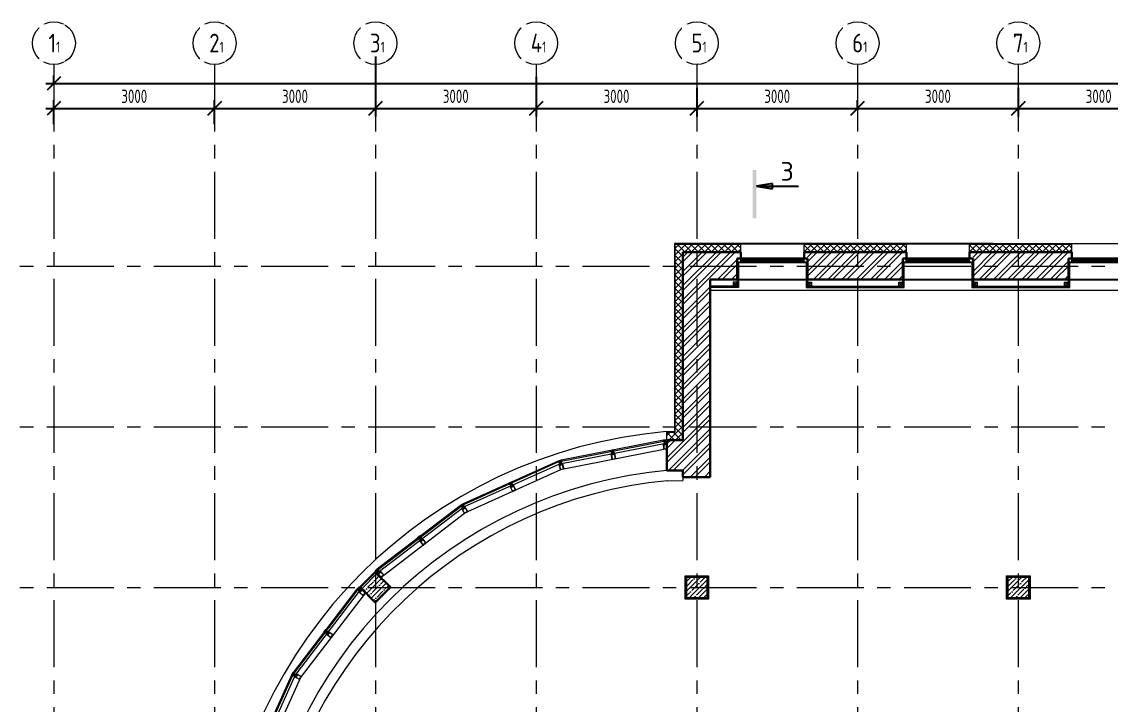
# Model space of a CAD drawing. Header units: millimetres. Extents: x -265044 to 366616, y 0 to 292181.
# Drawn here: x -218833 to -198500, y 122402 to 135163 of the extents above; entities that cross this region are included whole.
import ezdxf

# ---------------------------------------------------------------- set-up
doc = ezdxf.new("R2010")
doc.units = ezdxf.units.MM
doc.header["$MEASUREMENT"] = 0
doc.header["$PDMODE"] = 3
doc.header["$PDSIZE"] = -4
doc.linetypes.add('CENTER', pattern=[2, 1.25, -0.25, 0.25, -0.25])
doc.layers.get('0').update_dxf_attribs({"color": 250, "lineweight": 9})
doc.layers.get('Defpoints').update_dxf_attribs({"color": 6})
for name, color, linetype, lineweight in [('_0', 250, 'Continuous', 9), ('АР_Колонны', 5, 'Continuous', 30), ('АР_Колонны Штрих', 250, 'Continuous', 5), ('АР_Навесной фасад', 5, 'Continuous', 5), ('АР_Оси', 193, 'Continuous', 9), ('АР_Оси размеры', 164, 'Continuous', 9), ('АР_Перегородки витражные', 152, 'Continuous', 13), ('АР_Подоконники', 163, 'Continuous', 9), ('АР_Разрезы', 175, 'Continuous', 9), ('АР_Сущ Несущая стена', 202, 'Continuous', 30), ('АР_Утеплитель', 250, 'Continuous', 9), ('АР_Штриховка кирпич', 250, 'Continuous', 9)]:
    doc.layers.add(name, color=color, linetype=linetype, lineweight=lineweight)
doc.layers.add('АР_новое окно', color=160, linetype='Continuous')
doc.layers.add('Тонкая', color=7, linetype='Continuous')
doc.layers.get('Тонкая').off()
doc.styles.add('METRO-STYLE', font='isocpeur.ttf', dxfattribs={"width": 0.9, "oblique": 15})
doc.styles.add('ГОСТ 2.304', font='isocpeur.ttf', dxfattribs={"width": 0.7})
doc.dimstyles.new('СПДС', dxfattribs={"dimscale": 100, "dimtxt": 2.5, "dimasz": 2.5, "dimexe": 1.5, "dimexo": 0, "dimgap": 1, "dimtad": 1, "dimdec": 0, "dimrnd": 1, "dimtxsty": 'ГОСТ 2.304', "dimblk": 'OBLIQUE', "dimcen": 2.5, "dimdle": 1.5, "dimadec": 0, "dimazin": 2, "dimtfac": 0.75, "dimtdec": 0, "dimtmove": 1, "dimatfit": 3, "dimfxl": 1, "dimtolj": 1, "dimarcsym": 1})
pattern_1 = [(335.76716334, (-69115.3163, 318510.941), (0.651582564, 1.447617495), []), (65.76716334, (-69115.3163, 318510.941), (-1.447617495, 0.651582564), [])]

# ---------------------------------------------------------------- blocks, each defined once
blk = doc.blocks.new('_Oblique')
at = {"color": 8, "linetype": 'ByBlock', "lineweight": -2}
blk.add_line((-0.5, -0.5), (0.5, 0.5), dxfattribs=at)
blk = doc.blocks.new('*D733')
at = {"layer": 'Defpoints', "color": 0, "lineweight": 13, "ltscale": 100, "transparency": 16777216}
for p in [(-215234, 133547), (-218234, 133253), (-215234, 133253)]:
    blk.add_point(p, dxfattribs=at)
at = {"layer": 'АР_Оси размеры', "color": 8, "lineweight": -2, "ltscale": 100, "transparency": 16777216}
for p, q in [((-218234, 133253), (-218234, 133697)), ((-215234, 133253), (-215234, 133697)), ((-218384, 133547), (-215084, 133547))]:
    blk.add_line(p, q, dxfattribs=at)
at = {"layer": 'АР_Оси размеры', "color": 8, "lineweight": -2, "ltscale": 100, "transparency": 16777216, "xscale": 250, "yscale": 250, "zscale": 250, "rotation": 180}
blk.add_blockref('_Oblique', (-218234, 133547), dxfattribs=at)
at = {"layer": 'АР_Оси размеры', "color": 8, "lineweight": -2, "ltscale": 100, "transparency": 16777216, "xscale": 250, "yscale": 250, "zscale": 250}
blk.add_blockref('_Oblique', (-215234, 133547), dxfattribs=at)
at = {"layer": 'АР_Оси размеры', "color": 8, "ltscale": 100, "transparency": 16777216, "insert": (-216734, 133772), "char_height": 250, "attachment_point": 5, "style": 'ГОСТ 2.304'}
blk.add_mtext('\\A1;3000', dxfattribs=at)
blk = doc.blocks.new('*D734')
at = {"layer": 'Defpoints', "color": 0, "lineweight": 13, "ltscale": 100, "transparency": 16777216}
for p in [(-212234, 134516), (-212234, 133547), (-215234, 133253)]:
    blk.add_point(p, dxfattribs=at)
at = {"layer": 'АР_Оси размеры', "color": 8, "lineweight": -2, "ltscale": 100, "transparency": 16777216}
for p, q in [((-212234, 134516), (-212234, 133397)), ((-215234, 133253), (-215234, 133697)), ((-215384, 133547), (-212084, 133547))]:
    blk.add_line(p, q, dxfattribs=at)
at = {"layer": 'АР_Оси размеры', "color": 8, "lineweight": -2, "ltscale": 100, "transparency": 16777216, "xscale": 250, "yscale": 250, "zscale": 250, "rotation": 180}
blk.add_blockref('_Oblique', (-215234, 133547), dxfattribs=at)
at = {"layer": 'АР_Оси размеры', "color": 8, "lineweight": -2, "ltscale": 100, "transparency": 16777216, "xscale": 250, "yscale": 250, "zscale": 250}
blk.add_blockref('_Oblique', (-212234, 133547), dxfattribs=at)
at = {"layer": 'АР_Оси размеры', "color": 8, "ltscale": 100, "transparency": 16777216, "insert": (-213734, 133772), "char_height": 250, "attachment_point": 5, "style": 'ГОСТ 2.304'}
blk.add_mtext('\\A1;3000', dxfattribs=at)
blk = doc.blocks.new('*D735')
at = {"layer": 'Defpoints', "color": 0, "lineweight": 13, "ltscale": 100, "transparency": 16777216}
for p in [(-212234, 134516), (-209234, 134134), (-209234, 133547)]:
    blk.add_point(p, dxfattribs=at)
at = {"layer": 'АР_Оси размеры', "color": 8, "lineweight": -2, "ltscale": 100, "transparency": 16777216}
for p, q in [((-212234, 134516), (-212234, 133397)), ((-209234, 134134), (-209234, 133397)), ((-212384, 133547), (-209084, 133547))]:
    blk.add_line(p, q, dxfattribs=at)
at = {"layer": 'АР_Оси размеры', "color": 8, "lineweight": -2, "ltscale": 100, "transparency": 16777216, "xscale": 250, "yscale": 250, "zscale": 250, "rotation": 180}
blk.add_blockref('_Oblique', (-212234, 133547), dxfattribs=at)
at = {"layer": 'АР_Оси размеры', "color": 8, "lineweight": -2, "ltscale": 100, "transparency": 16777216, "xscale": 250, "yscale": 250, "zscale": 250}
blk.add_blockref('_Oblique', (-209234, 133547), dxfattribs=at)
at = {"layer": 'АР_Оси размеры', "color": 8, "ltscale": 100, "transparency": 16777216, "insert": (-210734, 133772), "char_height": 250, "attachment_point": 5, "style": 'ГОСТ 2.304'}
blk.add_mtext('\\A1;3000', dxfattribs=at)
blk = doc.blocks.new('*D736')
at = {"layer": 'Defpoints', "color": 0, "lineweight": 13, "ltscale": 100, "transparency": 16777216}
for p in [(-209234, 134134), (-206234, 133929), (-206234, 133547)]:
    blk.add_point(p, dxfattribs=at)
at = {"layer": 'АР_Оси размеры', "color": 8, "lineweight": -2, "ltscale": 100, "transparency": 16777216}
for p, q in [((-209234, 134134), (-209234, 133397)), ((-206234, 133929), (-206234, 133397)), ((-209384, 133547), (-206084, 133547))]:
    blk.add_line(p, q, dxfattribs=at)
at = {"layer": 'АР_Оси размеры', "color": 8, "lineweight": -2, "ltscale": 100, "transparency": 16777216, "xscale": 250, "yscale": 250, "zscale": 250, "rotation": 180}
blk.add_blockref('_Oblique', (-209234, 133547), dxfattribs=at)
at = {"layer": 'АР_Оси размеры', "color": 8, "lineweight": -2, "ltscale": 100, "transparency": 16777216, "xscale": 250, "yscale": 250, "zscale": 250}
blk.add_blockref('_Oblique', (-206234, 133547), dxfattribs=at)
at = {"layer": 'АР_Оси размеры', "color": 8, "ltscale": 100, "transparency": 16777216, "insert": (-207734, 133772), "char_height": 250, "attachment_point": 5, "style": 'ГОСТ 2.304'}
blk.add_mtext('\\A1;3000', dxfattribs=at)
blk = doc.blocks.new('*D737')
at = {"layer": 'Defpoints', "color": 0, "lineweight": 13, "ltscale": 100, "transparency": 16777216}
for p in [(-206234, 133929), (-203234, 133547), (-203234, 133547)]:
    blk.add_point(p, dxfattribs=at)
at = {"layer": 'АР_Оси размеры', "color": 8, "lineweight": -2, "ltscale": 100, "transparency": 16777216}
for p, q in [((-206234, 133929), (-206234, 133397)), ((-203234, 133547), (-203234, 133697)), ((-206384, 133547), (-203084, 133547))]:
    blk.add_line(p, q, dxfattribs=at)
at = {"layer": 'АР_Оси размеры', "color": 8, "lineweight": -2, "ltscale": 100, "transparency": 16777216, "xscale": 250, "yscale": 250, "zscale": 250, "rotation": 180}
blk.add_blockref('_Oblique', (-206234, 133547), dxfattribs=at)
at = {"layer": 'АР_Оси размеры', "color": 8, "lineweight": -2, "ltscale": 100, "transparency": 16777216, "xscale": 250, "yscale": 250, "zscale": 250}
blk.add_blockref('_Oblique', (-203234, 133547), dxfattribs=at)
at = {"layer": 'АР_Оси размеры', "color": 8, "ltscale": 100, "transparency": 16777216, "insert": (-204734, 133772), "char_height": 250, "attachment_point": 5, "style": 'ГОСТ 2.304'}
blk.add_mtext('\\A1;3000', dxfattribs=at)
blk = doc.blocks.new('*D738')
at = {"layer": 'Defpoints', "color": 0, "lineweight": 13, "ltscale": 100, "transparency": 16777216}
for p in [(-200234, 133929), (-203234, 133547), (-200234, 133547)]:
    blk.add_point(p, dxfattribs=at)
at = {"layer": 'АР_Оси размеры', "color": 8, "lineweight": -2, "ltscale": 100, "transparency": 16777216}
for p, q in [((-200234, 133929), (-200234, 133397)), ((-203234, 133547), (-203234, 133697)), ((-203384, 133547), (-200084, 133547))]:
    blk.add_line(p, q, dxfattribs=at)
at = {"layer": 'АР_Оси размеры', "color": 8, "lineweight": -2, "ltscale": 100, "transparency": 16777216, "xscale": 250, "yscale": 250, "zscale": 250, "rotation": 180}
blk.add_blockref('_Oblique', (-203234, 133547), dxfattribs=at)
at = {"layer": 'АР_Оси размеры', "color": 8, "lineweight": -2, "ltscale": 100, "transparency": 16777216, "xscale": 250, "yscale": 250, "zscale": 250}
blk.add_blockref('_Oblique', (-200234, 133547), dxfattribs=at)
at = {"layer": 'АР_Оси размеры', "color": 8, "ltscale": 100, "transparency": 16777216, "insert": (-201734, 133772), "char_height": 250, "attachment_point": 5, "style": 'ГОСТ 2.304'}
blk.add_mtext('\\A1;3000', dxfattribs=at)
blk = doc.blocks.new('*D739')
at = {"layer": 'Defpoints', "color": 0, "lineweight": 13, "ltscale": 100, "transparency": 16777216}
for p in [(-200234, 133929), (-197234, 133923), (-197234, 133547)]:
    blk.add_point(p, dxfattribs=at)
at = {"layer": 'АР_Оси размеры', "color": 8, "lineweight": -2, "ltscale": 100, "transparency": 16777216}
for p, q in [((-200234, 133929), (-200234, 133397)), ((-197234, 133923), (-197234, 133397)), ((-200384, 133547), (-197084, 133547))]:
    blk.add_line(p, q, dxfattribs=at)
at = {"layer": 'АР_Оси размеры', "color": 8, "lineweight": -2, "ltscale": 100, "transparency": 16777216, "xscale": 250, "yscale": 250, "zscale": 250, "rotation": 180}
blk.add_blockref('_Oblique', (-200234, 133547), dxfattribs=at)
at = {"layer": 'АР_Оси размеры', "color": 8, "lineweight": -2, "ltscale": 100, "transparency": 16777216, "xscale": 250, "yscale": 250, "zscale": 250}
blk.add_blockref('_Oblique', (-197234, 133547), dxfattribs=at)
at = {"layer": 'АР_Оси размеры', "color": 8, "ltscale": 100, "transparency": 16777216, "insert": (-198734, 133772), "char_height": 250, "attachment_point": 5, "style": 'ГОСТ 2.304'}
blk.add_mtext('\\A1;3000', dxfattribs=at)
blk = doc.blocks.new('*U159')
at = {"layer": 'АР_новое окно', "color": 8, "lineweight": 20}
for p, q in [((0, 1310), (-70, 1310)), ((0, 0), (-70, 0))]:
    blk.add_line(p, q, dxfattribs=at)
at = {"layer": 'АР_новое окно', "color": 8}
for p, q in [((-70, 1310), (-70, 0)), ((-70, 0), (-70, 1310)), ((0, 1240), (-70, 1240)), ((-35, 1240), (-35, 70)), ((0, 1310), (0, 0)), ((0, 70), (-70, 70))]:
    blk.add_line(p, q, dxfattribs=at)
blk = doc.blocks.new('*D437')
at = {"layer": 'Defpoints', "color": 0, "lineweight": 13, "ltscale": 100, "transparency": 16777216}
for p in [(-218234, 134013), (-154724, 134013), (-154724, 134013)]:
    blk.add_point(p, dxfattribs=at)
at = {"layer": 'АР_Оси размеры', "color": 8, "lineweight": -2, "ltscale": 100, "transparency": 16777216}
for p, q in [((-218384, 134013), (-154574, 134013)), ((-218234, 134013), (-218234, 134163)), ((-154724, 134013), (-154724, 134163))]:
    blk.add_line(p, q, dxfattribs=at)
at = {"layer": 'АР_Оси размеры', "color": 8, "lineweight": -2, "ltscale": 100, "transparency": 16777216, "xscale": 250, "yscale": 250, "zscale": 250, "rotation": 180}
blk.add_blockref('_Oblique', (-218234, 134013), dxfattribs=at)
at = {"layer": 'АР_Оси размеры', "color": 8, "lineweight": -2, "ltscale": 100, "transparency": 16777216, "xscale": 250, "yscale": 250, "zscale": 250}
blk.add_blockref('_Oblique', (-154724, 134013), dxfattribs=at)
at = {"layer": 'АР_Оси размеры', "color": 8, "ltscale": 100, "transparency": 16777216, "insert": (-186479, 134238), "char_height": 250, "attachment_point": 5, "style": 'ГОСТ 2.304'}
blk.add_mtext('\\A1;63510', dxfattribs=at)
blk = doc.blocks.new('A$C60573c2e')
at = {"layer": 'АР_Разрезы', "ltscale": 100}
h = blk.add_hatch(color=8, dxfattribs=at)
h.dxf.hatch_style = 1
h.paths.add_polyline_path([(13494, 509), (13424, 509), (13424, 1414), (13494, 1414)])
h.paths.add_polyline_path([(13795, 1063), (13494, 1114), (13795, 1114)])
h.paths.add_polyline_path([(13795, 1114), (13494, 1114), (13795, 1164)])
at = {"layer": 'АР_Разрезы', "color": 8, "lineweight": 25, "ltscale": 100}
for p, q in [((13795, 1164), (13494, 1114)), ((13494, 1114), (13795, 1063)), ((13795, 1063), (13795, 1164))]:
    blk.add_line(p, q, dxfattribs=at)
at = {"layer": 'АР_Разрезы', "color": 8, "lineweight": 25, "ltscale": 100, "elevation": 0}
blk.add_lwpolyline([(13494, 1114), (14278, 1114)], dxfattribs=at)
at = {"layer": 'АР_Разрезы', "color": 8, "lineweight": 25, "ltscale": 100, "insert": (13944, 1214), "char_height": 350, "width": 583.33, "attachment_point": 7, "style": 'METRO-STYLE'}
blk.add_mtext('{\\Q0;\\W1;3}', dxfattribs=at)
blk = doc.blocks.new('стойка витр.')
h = blk.add_hatch()
h.set_pattern_fill('ANSI37', color=8, scale=0.5, angle=-69.2328)
h.set_pattern_definition(pattern_1)
edge = h.paths.add_edge_path()
edge.add_line((-23, 14), (-23, 15))
edge.add_arc((-23, 15), 0.427, 20.7605, 72.3)
edge.add_arc((-23, 16), 0.427, 110.764, 252.288, ccw=False)
edge.add_line((-23, 16), (-22, 16))
edge.add_arc((-22, 16), 0.183, 20.749, 110.7854, ccw=False)
edge.add_line((-22, 16), (-22, 16))
edge.add_arc((-22, 16), 0.183, 200.7666, 335.778)
edge.add_line((-22, 16), (-21, 18))
edge.add_arc((-22, 18), 0.637, 344.3928, 381.7249)
edge.add_line((-21, 18), (-23, 22))
edge.add_arc((-23, 22), 0.637, 19.8094, 57.1415)
edge.add_line((-23, 22), (-24, 23))
edge.add_arc((-24, 23), 0.183, 65.7564, 200.7677)
edge.add_line((-25, 23), (-24, 23))
edge.add_arc((-25, 23), 0.183, -69.251, 20.7854, ccw=False)
edge.add_line((-25, 23), (-26, 22))
edge.add_arc((-26, 23), 0.427, 149.2464, 290.7703, ccw=False)
edge.add_arc((-27, 23), 0.427, 329.2344, 380.7738)
edge.add_line((-26, 23), (-27, 24))
edge.add_arc((-27, 24), 0.183, 20.749, 110.7854)
edge.add_line((-27, 24), (-33, 22))
edge.add_arc((-33, 21), 0.306, 107.612, 200.6883)
edge.add_line((-34, 21), (-33, 21))
edge.add_arc((-33, 21), 0.304, 200.7453, 225.8124)
edge.add_line((-33, 21), (-32, 19))
edge.add_arc((-32, 19), 0.305, -108.8628, 45.7814, ccw=False)
edge.add_arc((-29, 28), 9.95, 231.9543, 250.0412, ccw=False)
edge.add_arc((-35, 20), 0.4, 42.3093, 119.225)
edge.add_arc((-35, 20), 0.602, 134.395, 228.6478)
edge.add_arc((-29, 28), 11, 232.0873, 240.8889)
edge.add_arc((-37, 13), 6.09, 40.7589, 60.6144, ccw=False)
edge.add_arc((-33, 17), 0.305, -34.8959, 41.6027, ccw=False)
edge.add_line((-32, 16), (-33, 16))
edge.add_arc((-33, 16), 0.305, 145.1101, 256.4243)
edge.add_line((-33, 15), (-32, 15))
edge.add_arc((-32, 15), 0.305, -34.8899, 76.4243, ccw=False)
edge.add_line((-32, 15), (-32, 14))
edge.add_arc((-32, 14), 0.305, 145.1101, 256.4243)
edge.add_line((-32, 13), (-31, 13))
edge.add_arc((-31, 13), 0.305, -24.2247, 76.4204, ccw=False)
edge.add_line((-31, 13), (-32, 11))
edge.add_arc((-31, 11), 0.305, 155.7711, 290.7403)
edge.add_line((-31, 11), (-23, 14))
edge.add_arc((-23, 14), 0.183, 290.749, 380.749)
edge = h.paths.add_edge_path(flags=16)
edge.add_line((-23, 21), (-22, 19))
edge.add_arc((-23, 18), 0.541, -69.2328, 20.7672, ccw=False)
edge.add_line((-23, 18), (-23, 18))
edge.add_arc((-24, 18), 0.541, 200.7672, 290.7672, ccw=False)
edge.add_line((-24, 18), (-25, 20))
edge.add_arc((-25, 20), 0.541, 110.7672, 200.7672, ccw=False)
edge.add_line((-25, 21), (-24, 21))
edge.add_arc((-24, 21), 0.541, 20.7672, 110.7672, ccw=False)
edge = h.paths.add_edge_path(flags=16)
edge.add_line((-27, 20), (-26, 17))
edge.add_arc((-26, 17), 0.541, -69.2328, 20.7672, ccw=False)
edge.add_line((-26, 16), (-28, 15))
edge.add_arc((-28, 16), 0.541, 200.7672, 290.7672, ccw=False)
edge.add_line((-29, 15), (-30, 19))
edge.add_arc((-30, 19), 0.541, 110.7672, 200.7672, ccw=False)
edge.add_line((-30, 20), (-28, 21))
edge.add_arc((-27, 20), 0.541, 20.7672, 110.7672, ccw=False)
h = blk.add_hatch()
h.set_pattern_fill('ANSI37', color=8, scale=0.5, angle=-69.2328)
h.set_pattern_definition([(335.76716334, (-69115.9168, 318510.7132), (0.651582564, 1.447617495), []), (65.76716334, (-69115.9168, 318510.7132), (-1.447617495, 0.651582564), [])])
edge = h.paths.add_edge_path()
edge.add_arc((-61, -46), 0.549, 155.7657, 200.7672)
edge.add_line((-62, -46), (-61, -44))
edge.add_arc((-61, -44), 0.183, 20.7672, 155.7657)
edge.add_line((-61, -44), (-61, -45))
edge.add_arc((-61, -45), 0.183, 200.7672, 290.7672)
edge.add_line((-61, -45), (-59, -44))
edge.add_arc((-60, -44), 0.427, -69.2328, 72.2936)
edge.add_arc((-59, -43), 0.427, 200.7672, 252.2936)
edge.add_line((-60, -43), (-63, -35))
edge.add_arc((-63, -34), 0.305, 110.7672, 200.7672)
edge.add_line((-63, -34), (-61, -33))
edge.add_arc((-60, -34), 0.304, 76.4029, 110.7672)
edge.add_line((-60, -33), (-60, -34))
edge.add_arc((-108, -56), 53, 16.7114, 24.8229)
edge.add_line((-57, -41), (-58, -41))
edge.add_arc((-58, -41), 0.305, 145.1109, 256.4234)
edge.add_line((-58, -42), (-57, -42))
edge.add_arc((-57, -42), 0.305, -34.8891, 76.4234)
edge.add_line((-57, -42), (-57, -43))
edge.add_arc((-57, -43), 0.305, 145.1109, 256.4234)
edge.add_line((-57, -44), (-56, -44))
edge.add_arc((-56, -44), 0.305, -34.8891, 76.4234)
edge.add_line((-56, -44), (-56, -45))
edge.add_arc((-56, -45), 0.305, 145.1109, 256.4234)
edge.add_line((-56, -46), (-55, -46))
edge.add_arc((-56, -46), 0.305, -34.8891, 76.4234)
edge.add_line((-55, -46), (-56, -47))
edge.add_arc((-56, -47), 0.305, 145.1109, 256.4234)
edge.add_line((-56, -47), (-55, -48))
edge.add_arc((-55, -48), 0.305, -34.8891, 76.4234)
edge.add_line((-55, -48), (-55, -49))
edge.add_arc((-55, -49), 0.305, 145.1109, 256.4234)
edge.add_line((-55, -49), (-54, -50))
edge.add_arc((-54, -50), 0.305, -34.8891, 76.4234)
edge.add_line((-54, -50), (-54, -51))
edge.add_arc((-54, -51), 0.305, 145.1109, 256.4234)
edge.add_line((-54, -51), (-53, -51))
edge.add_arc((-53, -52), 0.305, -43.6751, 76.4279)
edge.add_line((-53, -52), (-54, -53))
edge.add_arc((-54, -53), 0.305, 136.3286, 262.7471)
edge.add_arc((-55, -61), 7.99, 59.586, 82.7471)
edge.add_arc((-51, -54), 0.305, 253.291, 419.586)
edge.add_arc((-53, -61), 6.03, 73.291, 110.7672)
edge.add_line((-55, -55), (-55, -55))
edge.add_arc((-55, -55), 0.427, 200.7672, 290.7672)
edge.add_line((-55, -55), (-57, -51))
edge.add_arc((-56, -51), 0.427, 149.2366, 200.7672)
edge.add_arc((-57, -51), 0.427, -30.7634, 40.0143)
edge.add_arc((-57, -51), 0.427, 40.0005, 110.7672)
edge.add_line((-57, -50), (-58, -51))
edge.add_arc((-58, -51), 0.183, 110.7672, 200.7672)
edge.add_line((-58, -51), (-58, -51))
edge.add_arc((-59, -51), 0.183, 245.7686, 380.7672)
edge.add_line((-59, -51), (-60, -51))
edge.add_arc((-60, -50), 0.549, 200.7672, 245.7686)
edge.add_line((-60, -50), (-62, -46))
edge = h.paths.add_edge_path(flags=16)
edge.add_arc((-59, -49), 0.541, 200.7672, 290.7672)
edge.add_line((-61, -47), (-60, -49))
edge.add_arc((-60, -47), 0.541, 110.7672, 200.7672)
edge.add_line((-59, -46), (-60, -46))
edge.add_arc((-59, -46), 0.541, 20.7672, 110.7672)
edge.add_line((-58, -48), (-59, -46))
edge.add_arc((-58, -49), 0.541, -69.2328, 20.7672)
edge.add_line((-59, -50), (-58, -49))
h = blk.add_hatch()
h.set_pattern_fill('ANSI37', color=8, scale=0.5, angle=-69.2328)
h.set_pattern_definition(pattern_1)
edge = h.paths.add_edge_path()
edge.add_line((-8, -26), (-7, -27))
edge.add_arc((-8, -27), 0.427, -30.7656, 20.7738, ccw=False)
edge.add_arc((-7, -27), 0.427, 149.2464, 290.7703)
edge.add_line((-7, -28), (-6, -27))
edge.add_arc((-6, -27), 0.183, 290.749, 380.7854)
edge.add_line((-6, -27), (-6, -27))
edge.add_arc((-6, -27), 0.183, 65.7564, 200.7677, ccw=False)
edge.add_line((-5, -27), (-4, -27))
edge.add_arc((-4, -28), 0.637, 19.8094, 57.1415, ccw=False)
edge.add_line((-4, -28), (-2, -31))
edge.add_arc((-3, -32), 0.637, -15.6072, 21.7249, ccw=False)
edge.add_line((-2, -32), (-3, -33))
edge.add_arc((-3, -33), 0.183, 200.7666, 335.778, ccw=False)
edge.add_line((-3, -33), (-3, -33))
edge.add_arc((-3, -33), 0.183, 20.749, 110.7854)
edge.add_line((-3, -33), (-4, -34))
edge.add_arc((-4, -34), 0.427, 110.764, 252.288)
edge.add_arc((-5, -35), 0.427, 20.7605, 72.3, ccw=False)
edge.add_line((-4, -35), (-4, -36))
edge.add_arc((-4, -36), 0.183, -69.251, 20.7854, ccw=False)
edge.add_line((-4, -36), (-11, -38))
edge.add_arc((-11, -38), 0.306, 200.846, 293.9223, ccw=False)
edge.add_line((-11, -38), (-11, -38))
edge.add_arc((-11, -37), 0.304, 175.722, 200.789, ccw=False)
edge.add_line((-11, -37), (-11, -35))
edge.add_arc((-12, -35), 0.305, 355.7529, 510.3972)
edge.add_arc((-3, -40), 9.95, 151.4932, 169.58)
edge.add_arc((-13, -38), 0.4, 282.3093, 359.225, ccw=False)
edge.add_arc((-13, -38), 0.602, 172.8865, 267.1393, ccw=False)
edge.add_arc((-3, -40), 11, 160.6454, 169.447, ccw=False)
edge.add_arc((-19, -34), 6.09, 340.92, 360.7754)
edge.add_arc((-13, -34), 0.305, 359.9316, 436.4302)
edge.add_line((-13, -34), (-14, -34))
edge.add_arc((-14, -33), 0.305, 145.1101, 256.4243, ccw=False)
edge.add_line((-14, -33), (-14, -32))
edge.add_arc((-14, -32), 0.305, 325.1101, 436.4243)
edge.add_line((-14, -32), (-15, -32))
edge.add_arc((-15, -31), 0.305, 145.1101, 256.4243, ccw=False)
edge.add_line((-15, -31), (-14, -30))
edge.add_arc((-15, -30), 0.305, 325.1139, 425.759)
edge.add_line((-15, -30), (-16, -29))
edge.add_arc((-16, -29), 0.305, 110.794, 245.7633, ccw=False)
edge.add_line((-16, -29), (-8, -26))
edge.add_arc((-8, -26), 0.183, 20.7854, 110.7854, ccw=False)
edge = h.paths.add_edge_path(flags=16)
edge.add_line((-3, -31), (-4, -29))
edge.add_arc((-5, -29), 0.541, 20.7672, 110.7672)
edge.add_line((-5, -28), (-6, -29))
edge.add_arc((-6, -29), 0.541, 110.7672, 200.7672)
edge.add_line((-6, -29), (-5, -32))
edge.add_arc((-5, -32), 0.541, 200.7672, 290.7672)
edge.add_line((-5, -32), (-4, -32))
edge.add_arc((-4, -31), 0.541, 290.7672, 380.7672)
edge = h.paths.add_edge_path(flags=16)
edge.add_line((-7, -33), (-8, -29))
edge.add_arc((-9, -30), 0.541, 20.7672, 110.7672)
edge.add_line((-9, -29), (-11, -30))
edge.add_arc((-11, -31), 0.541, 110.7672, 200.7672)
edge.add_line((-11, -31), (-10, -34))
edge.add_arc((-10, -34), 0.541, 200.7672, 290.7672)
edge.add_line((-9, -35), (-7, -34))
edge.add_arc((-7, -33), 0.541, 290.7672, 380.7672)
at = {"color": 8, "lineweight": 0, "ltscale": 100, "transparency": 33554687}
for points in [[(-69, -58), (-90, -2), (-90, -1), (-89, -1), (-89, -1), (-88, -3), (-87, -3), (-87, -3), (-86, -3), (-87, -1), (-87, 0), (-82, 2), (-81, 1), (-80, 1), (-77, 4), (-78, 5), (-90, 0), (-91, -2), (-70, -59), (-68, -60), (-55, -55), (-55, -54), (-59, -54), (-59, -54), (-60, -56), (-65, -58), (-66, -57), (-67, -55), (-67, -55), (-68, -55), (-68, -56), (-67, -58), (-67, -58), (-68, -59)], [(66, 59), (-27, 24), (-26, 22), (-25, 22), (-25, 22), (-25, 23), (-21, 25), (-19, 21), (-19, 21), (-19, 21), (-18, 17), (-22, 16), (-23, 17), (-23, 16), (-23, 16), (-23, 14), (-17, 16), (-16, 17), (-15, 20), (-15, 20), (-17, 24), (-17, 25), (-17, 25), (-14, 27), (-12, 26), (-4, 5), (-5, 4), (-33, -7), (-33, -7), (-32, -8), (-31, -9), (-30, -9), (-30, -9), (-29, -9), (-29, -8), (-28, -9), (-27, -8), (-27, -8), (-26, -8), (-25, -7), (-25, -7), (-25, -7), (-24, -7), (-24, -6), (-23, -7), (-22, -6), (-22, -6), (-21, -6), (-20, -6), (-20, -5), (-20, -5), (-19, -5), (-18, -4), (-18, -5), (-17, -4), (-15, -5), (-15, -6), (-16, -8), (-16, -9), (-16, -8), (-17, -9), (-18, -9), (-18, -9), (-19, -9), (-19, -10), (-20, -10), (-21, -10), (-21, -11), (-21, -10), (-23, -11), (-23, -11), (-23, -11), (-24, -11), (-24, -12), (-25, -12), (-26, -12), (-26, -13), (-26, -12), (-28, -13), (-28, -13), (-28, -13), (-29, -13), (-29, -14), (-30, -15), (-29, -16), (-29, -16), (-1, -6), (0, -6), (8, -28), (8, -29), (4, -31), (3, -30), (3, -29), (2, -25), (2, -25), (-1, -23), (-2, -23), (-8, -25), (-7, -27), (-6, -28), (-6, -27), (-6, -26), (-2, -25), (0, -28), (0, -28), (0, -29), (1, -32), (-4, -34), (-4, -33), (-4, -33), (-5, -34), (-4, -36), (89, -1), (89, 1), (67, 59)], [(64, 56), (85, 0), (11, -28), (-11, 28)]]:
    blk.add_lwpolyline(points, close=True, dxfattribs=at)
for points in [[(-74, -6), (-74, -6), (-75, -6), (-74, -7), (-77, -8, -0.414362), (-77, -8), (-79, -2, -0.414326), (-79, 0), (-77, 0), (-77, -1), (-76, 0), (-76, 0), (-77, 3, 0.551224), (-78, 4), (-80, 1, -0.267349), (-81, 1), (-82, 1, 0.249629), (-83, 1), (-86, -2, 0.827043), (-86, -3), (-82, -2, -0.414326), (-81, -2), (-78, -9, 0.414326), (-77, -10), (-76, -9, -0.082799), (-72, -16), (-68, -26), (-68, -26), (-68, -26), (-65, -35, -0.082799), (-63, -43), (-64, -44, 0.414326), (-65, -45), (-62, -52, -0.414326), (-62, -53), (-66, -55, 0.827043), (-66, -56), (-61, -56, 0.249629), (-61, -55), (-60, -54, -0.267349), (-59, -54), (-56, -54, 0.551224), (-56, -54), (-57, -51), (-57, -50), (-58, -50), (-58, -51), (-59, -52, -0.414326), (-60, -51), (-63, -45, -0.414362), (-63, -45), (-60, -44), (-60, -45), (-60, -45), (-59, -44)], [(-74, 3, 0.57795), (-74, 4), (-75, 4, -0.615334), (-75, 4, 0.101403), (-74, 7, 0.887085), (-74, 7, -0.164997), (-77, 5), (-77, 5, 0.414304), (-78, 4), (-76, 1, 0.228696), (-76, 1, -0.319049), (-76, 0, -0.319002), (-76, 0), (-77, -1, -0.4144), (-77, -1), (-78, 0, 0.668339), (-78, 0), (-79, -2, 0.198883), (-79, -2), (-77, -6, 0.198883), (-77, -7), (-75, -7, 0.668339), (-75, -7), (-75, -7, -0.4144), (-75, -7), (-74, -6, -0.710202), (-73, -7, 0.228696), (-73, -7), (-70, -16, 0.414362), (-70, -16), (-67, -15, 0.151171), (-67, -15), (-67, -15, 0.035408), (-70, -8), (-71, -7, -0.527868), (-71, -7), (-70, -6, 0.527868), (-71, -6), (-72, -5, -0.527868), (-72, -5), (-71, -4, 0.527868), (-71, -4), (-72, -4, -0.527868), (-72, -3), (-72, -2, 0.527868), (-72, -2), (-73, -2, -0.527868), (-73, -1), (-73, 0, 0.527868), (-73, 0), (-74, 0, -0.527868), (-74, 1), (-73, 1, 0.527868), (-74, 2), (-74, 2, -0.527868), (-75, 3)], [(-23, 14), (-23, 15, 0.228752), (-23, 15, -0.710164), (-23, 16), (-22, 16, -0.4144), (-22, 16), (-22, 16, 0.66825), (-22, 16), (-21, 18, 0.164348), (-21, 18), (-23, 22, 0.164348), (-23, 22), (-24, 23, 0.66825), (-25, 23), (-24, 23, -0.4144), (-25, 23), (-26, 22, -0.710164), (-26, 23, 0.228752), (-26, 23), (-27, 24, 0.4144), (-27, 24), (-33, 22, 0.430028), (-34, 21), (-33, 21, 0.109814), (-33, 21), (-32, 19, -0.800036), (-32, 18, -0.079083), (-35, 20, 0.348803), (-35, 20, 0.436125), (-35, 19, 0.038423), (-34, 18, -0.086853), (-32, 17, -0.346763), (-32, 16), (-33, 16, 0.527877), (-33, 15), (-32, 15, -0.527877), (-32, 15), (-32, 14, 0.527877), (-32, 13), (-31, 13, -0.469739), (-31, 13), (-32, 11, 0.667984), (-31, 11), (-23, 14, 0.414214)], [(-32, -8), (-33, -7, 0.523933), (-33, -7), (-64, -19, 0.414326), (-65, -20), (-64, -21, 0.410627), (-63, -21), (-63, -21, 0.492552), (-63, -21), (-63, -20, -0.441111), (-63, -20), (-61, -19, -0.208057), (-60, -19, -0.000016), (-57, -21, -0.439819), (-56, -22, -0.000016), (-58, -25, -0.208057), (-58, -26), (-60, -27, -0.441111), (-60, -26), (-61, -26, 0.492552), (-61, -26), (-61, -26, 0.410627), (-62, -27), (-61, -28, 0.414326), (-61, -28), (-30, -17, 0.523933), (-29, -16), (-30, -15)], [(-53, -51, -0.57795), (-53, -52), (-54, -53, 0.615334), (-54, -53, -0.101403), (-51, -54, -0.887085), (-51, -55, 0.164997), (-55, -55), (-55, -55, -0.414304), (-55, -55), (-57, -51, -0.228696), (-57, -51, 0.319049), (-57, -50, 0.319002), (-57, -50), (-58, -51, 0.4144), (-58, -51), (-58, -51, -0.668339), (-59, -51), (-60, -51, -0.198883), (-60, -50), (-62, -46, -0.198883), (-62, -46), (-61, -44, -0.668339), (-61, -44), (-61, -45, 0.4144), (-61, -45), (-59, -44, 0.710202), (-59, -43, -0.228696), (-60, -43), (-63, -35, -0.414362), (-63, -34), (-61, -33, -0.151171), (-60, -33), (-60, -34, -0.035408), (-57, -41), (-58, -41, 0.527868), (-58, -42), (-57, -42, -0.527868), (-57, -42), (-57, -43, 0.527868), (-57, -44), (-56, -44, -0.527868), (-56, -44), (-56, -45, 0.527868), (-56, -46), (-55, -46, -0.527868), (-55, -46), (-56, -47, 0.527868), (-56, -47), (-55, -48, -0.527868), (-55, -48), (-55, -49, 0.527868), (-55, -49), (-54, -50, -0.527868), (-54, -50), (-54, -51, 0.527868), (-54, -51)], [(-8, -26), (-7, -27, -0.228752), (-7, -27, 0.710164), (-7, -28), (-6, -27, 0.4144), (-6, -27), (-6, -27, -0.66825), (-5, -27), (-4, -27, -0.164348), (-4, -28), (-2, -31, -0.164348), (-2, -32), (-3, -33, -0.66825), (-3, -33), (-3, -33, 0.4144), (-3, -33), (-4, -34, 0.710164), (-4, -34, -0.228752), (-4, -35), (-4, -36, -0.4144), (-4, -36), (-11, -38, -0.430028), (-11, -38), (-11, -38, -0.109814), (-11, -37), (-11, -35, 0.800036), (-12, -35, 0.079083), (-13, -38, -0.348803), (-13, -38, -0.436125), (-14, -38, -0.038423), (-13, -36, 0.086853), (-13, -34, 0.346763), (-13, -34), (-14, -34, -0.527877), (-14, -33), (-14, -32, 0.527877), (-14, -32), (-15, -32, -0.527877), (-15, -31), (-14, -30, 0.469739), (-15, -30), (-16, -29, -0.667984), (-16, -29), (-8, -26, -0.414214)]]:
    blk.add_lwpolyline(points, format="xyb", close=True, dxfattribs=at)
for points in [[(-72, 0), (-73, 0)], [(-70, -6), (-69, -6), (-31, 9), (-31, 9), (-31, 11)], [(-27, 24), (-27, 24)], [(-23, 14), (-23, 14)], [(-56, -42), (-56, -41), (-17, -27), (-17, -27), (-16, -29)]]:
    blk.add_lwpolyline(points, dxfattribs=at)
at = {"color": 8}
blk.add_lwpolyline([(-73, 0), (-55, -48), (-54, -48), (-72, 0)], close=True, dxfattribs=at)
for points in [[(-27, 20), (-26, 17, -0.414214), (-26, 16), (-28, 15, -0.414214), (-29, 15), (-30, 19, -0.414214), (-30, 20), (-28, 21, -0.414214)], [(-23, 21), (-22, 19, -0.414214), (-23, 18), (-23, 18, -0.414214), (-24, 18), (-25, 20, -0.414214), (-25, 21), (-24, 21, -0.414214)], [(-75, -2), (-74, -4, -0.414214), (-75, -5), (-76, -5, -0.414214), (-77, -5), (-78, -3, -0.414214), (-77, -2), (-76, -2, -0.414214)], [(-58, -48), (-59, -46, 0.414214), (-59, -46), (-60, -46, 0.414214), (-61, -47), (-60, -49, 0.414214), (-59, -50), (-58, -49, 0.414214)], [(-7, -33), (-8, -29, 0.414214), (-9, -29), (-11, -30, 0.414214), (-11, -31), (-10, -34, 0.414214), (-9, -35), (-7, -34, 0.414214)], [(-3, -31), (-4, -29, 0.414214), (-5, -28), (-6, -29, 0.414214), (-6, -29), (-5, -32, 0.414214), (-5, -32), (-4, -32, 0.414214)]]:
    blk.add_lwpolyline(points, format="xyb", close=True, dxfattribs=at)
at = {"color": 8, "lineweight": 0, "ltscale": 100, "transparency": 33554687}
blk.add_arc((-33, 21), 0.305, 110.7562, 200.7779, dxfattribs=at)
blk = doc.blocks.new('A$Ca602dfc3')
at = {"layer": 'АР_Навесной фасад', "color": 8, "ltscale": 100}
for p, q in [((1718, -116), (552, -1668)), ((1735, -125), (566, -1683)), ((1769, -150), (599, -1708)), ((1842, -232), (701, -1749)), ((-260, -3502), (523, -1722)), ((-243, -3512), (542, -1727)), ((-204, -3527), (580, -1743)), ((-96, -3545), (671, -1804)), ((-635, -5471), (-276, -3562)), ((-256, -3561), (-616, -5477)), ((-215, -3568), (-575, -5482)), ((-112, -3605), (-465, -5476))]:
    blk.add_line(p, q, dxfattribs=at)
at = {"layer": 'АР_Перегородки витражные', "color": 8, "xscale": -1}
for p, rotation in [((1802, -152), 158.0578973746889), ((1201, -945), 163.6115593509506), ((613, -1737), 172.094651146425), ((211, -2642), 176.7667326082509)]:
    blk.add_blockref('стойка витр.', p, dxfattribs=dict(at, rotation=rotation))
at = {"layer": 'АР_Перегородки витражные', "color": 8}
for p, rotation in [((-185, -3554), 324.6577666672254), ((-371, -4528), 327.9724738192307), ((-550, -5505), 337.496536021997)]:
    blk.add_blockref('стойка витр.', p, dxfattribs=dict(at, rotation=rotation))
blk = doc.blocks.new('A$Ce02d65bd')
at = {"color": 8, "ltscale": 100}
for points in [[(0, 0), (0, 75), (75, 75), (75, 0), (0, 0)], [(0, 0), (75, 75)], [(0, 75), (75, 0)]]:
    blk.add_lwpolyline(points, dxfattribs=at)

msp = doc.modelspace()

# ---------------------------------------------------------------- hatches: boundary and pattern name
at = {"layer": 'АР_Колонны Штрих', "ltscale": 100}
h = msp.add_hatch(dxfattribs=at)
h.set_pattern_fill('ANSI35', color=8, scale=500)
h.set_pattern_definition([(45, (-1169603.75, 164482.94), (-88.388348, 88.388348), []), (45, (-1169515.36, 164482.94), (-88.388348, 88.388348), [156.25, -31.25, 0, -31.25])])
h.paths.add_polyline_path([(-212235.9, 124888.2), (-212518.7, 124605.4), (-212235.9, 124322.6), (-211953, 124605.4)])
h = msp.add_hatch(dxfattribs=at)
h.set_pattern_fill('ANSI35', color=8, scale=500)
h.set_pattern_definition([(45, (-1163486.01, 164672.16), (-88.388348, 88.388348), []), (45, (-1163397.63, 164672.16), (-88.388348, 88.388348), [156.25, -31.25, 0, -31.25])])
h.paths.add_polyline_path([(-206033.9, 124800.7), (-206433.9, 124800.7), (-206433.9, 124400.7), (-206033.9, 124400.7)])
h = msp.add_hatch(dxfattribs=at)
h.set_pattern_fill('ANSI35', color=8, scale=500)
h.set_pattern_definition([(45, (-1157486.01, 164672.16), (-88.388348, 88.388348), []), (45, (-1157397.63, 164672.16), (-88.388348, 88.388348), [156.25, -31.25, 0, -31.25])])
h.paths.add_polyline_path([(-200033.9, 124800.7), (-200433.9, 124800.7), (-200433.9, 124400.7), (-200033.9, 124400.7)])
at = {"layer": 'АР_Утеплитель', "ltscale": 100}
h = msp.add_hatch(dxfattribs=at)
h.set_pattern_fill('ANSI37', color=8, scale=700)
h.set_pattern_definition([(45, (-1183783.89, 166752.83), (-61.871843, 61.871843), []), (135, (-1183783.89, 166752.83), (-61.871843, -61.871843), [])])
h.paths.add_polyline_path([(-205413.9, 130860.7), (-206493.9, 130860.7), (-206493.9, 127350.9), (-206793.9, 127350.9), (-206793.9, 127500.9), (-206643.9, 127500.9), (-206643.9, 131010.7), (-205413.9, 131010.7)])
h = msp.add_hatch(dxfattribs=at)
h.set_pattern_fill('ANSI37', color=8, scale=700)
h.set_pattern_definition([(45, (-1180693.89, 166752.83), (-61.871843, 61.871843), []), (135, (-1180693.89, 166752.83), (-61.871843, -61.871843), [])])
h.paths.add_polyline_path([(-202323.9, 130860.7), (-202323.9, 131010.7), (-204233.9, 131010.7), (-204233.9, 130860.7)])
h = msp.add_hatch(dxfattribs=at)
h.set_pattern_fill('ANSI37', color=8, scale=700)
h.set_pattern_definition([(45, (-1177603.89, 166752.83), (-61.871843, 61.871843), []), (135, (-1177603.89, 166752.83), (-61.871843, -61.871843), [])])
h.paths.add_polyline_path([(-201004.7, 130860.7), (-201004.7, 131010.7), (-201143.9, 131010.7), (-201143.9, 130860.7)])
h.paths.add_polyline_path([(-201004.7, 131010.7), (-201004.7, 130860.7), (-199233.9, 130860.7), (-199233.9, 131010.7)])
at = {"layer": 'АР_Штриховка кирпич', "ltscale": 100}
h = msp.add_hatch(dxfattribs=at)
h.set_pattern_fill('ANSI32', color=8, scale=500)
h.set_pattern_definition([(45, (-1204773.57, 167426.86), (-132.58252, 132.58252), []), (45, (-1204685.18, 167426.86), (-132.58252, 132.58252), [])])
h.paths.add_polyline_path([(-205478.9, 130860.7), (-206493.9, 130860.7), (-206493.9, 127350.9), (-206793.9, 127350.9), (-206793.9, 126784), (-206493.9, 126784), (-206493.9, 126660.7), (-205983.9, 126660.7), (-205983.9, 130350.7), (-205478.9, 130350.7)])
h = msp.add_hatch(dxfattribs=at)
h.set_pattern_fill('ANSI32', color=8, scale=500)
h.set_pattern_definition([(45, (-1202448.57, 167426.86), (-132.58252, 132.58252), []), (45, (-1202360.18, 167426.86), (-132.58252, 132.58252), [])])
h.paths.add_polyline_path([(-202388.9, 130860.7), (-204168.9, 130860.7), (-204168.9, 130350.7), (-202388.9, 130350.7)])
h = msp.add_hatch(dxfattribs=at)
h.set_pattern_fill('ANSI32', color=8, scale=500)
h.set_pattern_definition([(45, (-1199358.57, 167426.86), (-132.58252, 132.58252), []), (45, (-1199270.18, 167426.86), (-132.58252, 132.58252), [])])
h.paths.add_polyline_path([(-199298.9, 130860.7), (-201078.9, 130860.7), (-201078.9, 130350.7), (-199298.9, 130350.7)])

# ---------------------------------------------------------------- linework, layer by layer
at = {"color": 8}
for points in [[(-205478.9, 130671.8), (-205478.9, 130225), (-205983.9, 130225)], [(-205453.9, 130671.8), (-205453.9, 130200), (-205983.9, 130200)], [(-205466.4, 130671.8), (-205466.4, 130212.5), (-205983.9, 130212.5)], [(-204193.9, 130671.8), (-204193.9, 130200), (-202363.9, 130200), (-202363.9, 130671.8)], [(-204181.4, 130671.8), (-204181.4, 130212.5), (-202376.4, 130212.5), (-202376.4, 130671.8)], [(-204168.9, 130741.8), (-204168.9, 130225), (-202388.9, 130225), (-202388.9, 130602.8)], [(-201103.9, 130671.8), (-201103.9, 130200), (-199273.9, 130200), (-199273.9, 130671.8)], [(-201091.4, 130671.8), (-201091.4, 130212.5), (-199286.4, 130212.5), (-199286.4, 130671.8)], [(-201078.9, 130741.8), (-201078.9, 130225), (-199298.9, 130225), (-199298.9, 130602.8)]]:
    msp.add_lwpolyline(points, dxfattribs=at)
at = {"color": 8, "ltscale": 100}
for points in [[(-206453.9, 124820.7), (-206013.9, 124820.7), (-206013.9, 124380.7), (-206453.9, 124380.7)], [(-200453.9, 124820.7), (-200013.9, 124820.7), (-200013.9, 124380.7), (-200453.9, 124380.7)]]:
    msp.add_lwpolyline(points, close=True, dxfattribs=at)
at = {"layer": 'АР_Колонны', "color": 8, "ltscale": 100}
for points in [[(-212518.7, 124605.4), (-212235.9, 124888.2), (-211953, 124605.4), (-212235.9, 124322.6)], [(-206433.9, 124800.7), (-206033.9, 124800.7), (-206033.9, 124400.7), (-206433.9, 124400.7)], [(-200433.9, 124800.7), (-200033.9, 124800.7), (-200033.9, 124400.7), (-200433.9, 124400.7)]]:
    msp.add_lwpolyline(points, close=True, dxfattribs=at)
at = {"layer": 'АР_Навесной фасад', "color": 8, "ltscale": 100}
for p, q in [((-206653.9, 131020.7), (-206653.9, 127510.9)), ((-206643.9, 131010.7), (-206643.9, 127500.9)), ((-206643.9, 131010.7), (-205413.9, 131010.7)), ((-204233.9, 131010.7), (-202323.9, 131010.7)), ((-201143.9, 131010.7), (-200701.1, 131010.7)), ((-200764.7, 131020.7), (-196813.9, 131020.7)), ((-200764.7, 131010.7), (-199233.9, 131010.7))]:
    msp.add_line(p, q, dxfattribs=at)
for points in [[(-205413.9, 130860.7), (-205413.9, 131020.7)], [(-204233.9, 130860.7), (-204233.9, 131020.7)], [(-202323.9, 130860.7), (-202323.9, 131020.7)], [(-201143.9, 130860.7), (-201143.9, 131020.7)], [(-199233.9, 130860.7), (-199233.9, 131020.7)], [(-206793.9, 127510.9), (-206653.9, 127510.9)], [(-206793.9, 127350.9), (-206793.9, 127510.9)], [(-206793.9, 127500.9), (-206643.9, 127500.9)]]:
    msp.add_lwpolyline(points, dxfattribs=at)
at = {"layer": 'АР_новое окно', "color": 8}
for p, q in [((-206653.9, 131020.7), (-202323.9, 131020.7)), ((-202323.9, 131020.7), (-200701.1, 131020.7)), ((-205478.9, 130350.7), (-204168.9, 130350.7)), ((-202388.9, 130350.7), (-201078.9, 130350.7)), ((-199298.9, 130350.7), (-197988.9, 130350.7))]:
    msp.add_line(p, q, dxfattribs=at)
at = {"layer": 'АР_Оси', "color": 8, "linetype": 'CENTER', "ltscale": 1000}
for p, q in [((-218233.9, 134363.2), (-218233.9, 78630.8)), ((-215233.9, 134363.2), (-215233.9, 78630.8)), ((-212233.9, 134363.2), (-212233.9, 78630.8)), ((-209233.9, 134363.2), (-209233.9, 78630.8)), ((-206233.9, 134363.2), (-206233.9, 78630.8)), ((-203233.9, 134363.2), (-203233.8, 80207.5)), ((-200233.9, 134363.2), (-200233.9, 78630.8)), ((-224367.6, 130600.7), (-141189.2, 130600.7)), ((-224367.6, 127600.7), (-141189.2, 127600.7)), ((-224367.6, 124600.7), (-141189.2, 124600.7)), ((-224367.6, 124600.7), (-141189.2, 124600.7))]:
    msp.add_line(p, q, dxfattribs=at)
at = {"layer": 'АР_Оси', "color": 8, "ltscale": 0.5}
for centre in [(-218233.9, 134763.2), (-215233.9, 134763.2), (-212233.9, 134763.2), (-209233.9, 134763.2), (-206233.9, 134763.2), (-203233.9, 134763.2), (-200233.9, 134763.2)]:
    msp.add_circle(centre, 400, dxfattribs=at)
at = {"layer": 'АР_Подоконники', "color": 8, "ltscale": 100}
for p, q in [((-205983.9, 130150.7), (-197483.9, 130150.7)), ((-206782.1, 126593.9), (-206493.9, 126598.9)), ((-206493.9, 126660.7), (-206493.9, 126598.9))]:
    msp.add_line(p, q, dxfattribs=at)
msp.add_arc((-206026.2, 118393), 8235.7, 95.26614, 171.91961, dxfattribs=at)
at = {"layer": 'АР_Сущ Несущая стена', "color": 8, "ltscale": 100}
for p, q in [((-206493.9, 130860.7), (-206493.9, 127350.9)), ((-206493.9, 130860.7), (-205413.9, 130860.7)), ((-205413.9, 130741.8), (-205413.9, 130860.7)), ((-204233.9, 130860.7), (-202323.9, 130860.7)), ((-204233.9, 130741.8), (-204233.9, 130860.7)), ((-202323.9, 130741.8), (-202323.9, 130860.7)), ((-201143.9, 130860.7), (-199233.9, 130860.7)), ((-201143.9, 130741.8), (-201143.9, 130860.7)), ((-199233.9, 130741.8), (-199233.9, 130860.7)), ((-205478.9, 130741.8), (-205478.9, 130350.7)), ((-205478.9, 130741.8), (-205413.9, 130741.8)), ((-204233.9, 130741.8), (-204168.9, 130741.8)), ((-204168.9, 130741.8), (-204168.9, 130350.7)), ((-202388.9, 130741.8), (-202388.9, 130350.7)), ((-202388.9, 130741.8), (-202323.9, 130741.8)), ((-201143.9, 130741.8), (-201078.9, 130741.8)), ((-201078.9, 130741.8), (-201078.9, 130350.7)), ((-201078.9, 130734.7), (-201078.9, 130225)), ((-199298.9, 130741.8), (-199298.9, 130350.7)), ((-199298.9, 130741.8), (-199233.9, 130741.8)), ((-205983.9, 130350.7), (-205983.9, 126660.7)), ((-205983.9, 130350.7), (-205478.9, 130350.7)), ((-204168.9, 130350.7), (-202388.9, 130350.7)), ((-201078.9, 130350.7), (-199298.9, 130350.7)), ((-206793.9, 127350.9), (-206793.9, 126784)), ((-206493.9, 126784), (-206493.9, 126660.7)), ((-206493.9, 126660.7), (-205983.9, 126660.7))]:
    msp.add_line(p, q, dxfattribs=at)
for points in [[(-206793.9, 127350.9), (-206493.9, 127350.9)], [(-206793.9, 126784), (-206493.9, 126784)]]:
    msp.add_lwpolyline(points, dxfattribs=at)
at = {"layer": 'АР_Сущ Несущая стена', "color": 8, "lineweight": 18, "ltscale": 100}
for centre, radius, start, end in [((-206027.1, 118394.8), 9148.9, 94.87234, 175.19782), ((-206026.2, 118393), 8425.7, 94.87652, 174.79678)]:
    msp.add_arc(centre, radius, start, end, dxfattribs=at)

# ---------------------------------------------------------------- block references
at = {"color": 8, "ltscale": 100, "xscale": -1, "rotation": 90.47171515599885}
msp.add_blockref('A$Ca602dfc3', (-212323.4, 126671.6), dxfattribs=at)
at = {"color": 8, "ltscale": 100, "rotation": 359.5025506726814}
msp.add_blockref('A$Ca602dfc3', (-214302.1, 124693.8), dxfattribs=at)
at = {"layer": '_0', "color": 8, "lineweight": -3, "ltscale": 500, "xscale": -1}
msp.add_blockref('A$Ce02d65bd', (-205478.9, 130225), dxfattribs=at)
at = {"layer": '_0', "color": 8, "lineweight": -3, "ltscale": 500}
for p in [(-204168.9, 130225), (-202463.9, 130225), (-201078.9, 130225), (-199373.9, 130225)]:
    msp.add_blockref('A$Ce02d65bd', p, dxfattribs=at)
at = {"layer": 'АР_новое окно', "color": 8, "xscale": -1, "rotation": 90}
for p in [(-204168.9, 130671.8), (-201078.9, 130671.8), (-197988.9, 130671.8)]:
    msp.add_blockref('*U159', p, dxfattribs=at)
at = {"layer": 'Тонкая', "color": 8, "ltscale": 100}
msp.add_blockref('A$C60573c2e', (-218614.9, 130981.8), dxfattribs=at)

# ---------------------------------------------------------------- dimensions: what is measured, and where the dimension line sits
at = {"layer": 'АР_Оси размеры', "color": 8, "ltscale": 100}
for base, p1, p2, picture, middle in [((-206233.9, 133546.7), (-209233.9, 134134.4), (-206233.9, 133928.7), '*D736', (-207733.9, 133771.7)), ((-215233.9, 133546.7), (-218233.9, 133252.8), (-215233.9, 133252.8), '*D733', (-216733.9, 133771.7)), ((-203233.9, 133546.7), (-206233.9, 133928.7), (-203233.9, 133546.7), '*D737', (-204733.9, 133771.7)), ((-200233.9, 133546.7), (-203233.9, 133546.7), (-200233.9, 133928.7), '*D738', (-201733.9, 133771.7)), ((-197233.9, 133546.7), (-200233.9, 133928.7), (-197233.9, 133922.9), '*D739', (-198733.9, 133771.7))]:
    dim = msp.add_linear_dim(base=base, p1=p1, p2=p2, dimstyle='СПДС', override={"dimclrd": 8, "dimclre": 8, "dimclrt": 8}, dxfattribs=at)
    dim.commit()
    dim.dimension.update_dxf_attribs({"geometry": picture, "text_midpoint": middle})

# ---------------------------------------------------------------- next in the draw order: texts
at = {"layer": 'АР_Оси', "color": 8, "char_height": 350, "width": 123.867, "attachment_point": 1, "line_spacing_factor": 1.149209, "style": 'ГОСТ 2.304', "bg_fill": 2}
for s, insert in [('{\\W0.8;1\\H0.57143x;1}', (-218333.7, 134940.9)), ('{\\W0.8;2\\H0.57143x;1}', (-215333.7, 134940.9)), ('{\\W0.8;3\\H0.57143x;1}', (-212333.7, 134940.9)), ('{\\W0.8;4\\H0.57143x;1}', (-209333.7, 134940.9)), ('{\\W0.8;5\\H0.57143x;1}', (-206333.7, 134940.9)), ('{\\W0.8;6\\H0.57143x;1}', (-203333.7, 134940.9)), ('{\\W0.8;7\\H0.57143x;1}', (-200333.7, 134940.9))]:
    msp.add_mtext(s, dxfattribs=dict(at, insert=insert))

# ---------------------------------------------------------------- next in the draw order: dimensions: what is measured, and where the dimension line sits
at = {"layer": 'АР_Оси размеры', "color": 8, "ltscale": 100}
for base, p1, p2, picture, middle in [((-212233.9, 133546.7), (-215233.9, 133252.8), (-212233.9, 134516.4), '*D734', (-213733.9, 133771.7)), ((-209233.9, 133546.7), (-212233.9, 134516.4), (-209233.9, 134134.4), '*D735', (-210733.9, 133771.7)), ((-154723.9, 134013.2), (-218233.9, 134013.2), (-154723.9, 134013.2), '*D437', (-186478.9, 134238.2))]:
    dim = msp.add_linear_dim(base=base, p1=p1, p2=p2, dimstyle='СПДС', override={"dimclrd": 8, "dimclre": 8, "dimclrt": 8}, dxfattribs=at)
    dim.commit()
    dim.dimension.update_dxf_attribs({"geometry": picture, "text_midpoint": middle})

doc.saveas('drawing.dxf')
